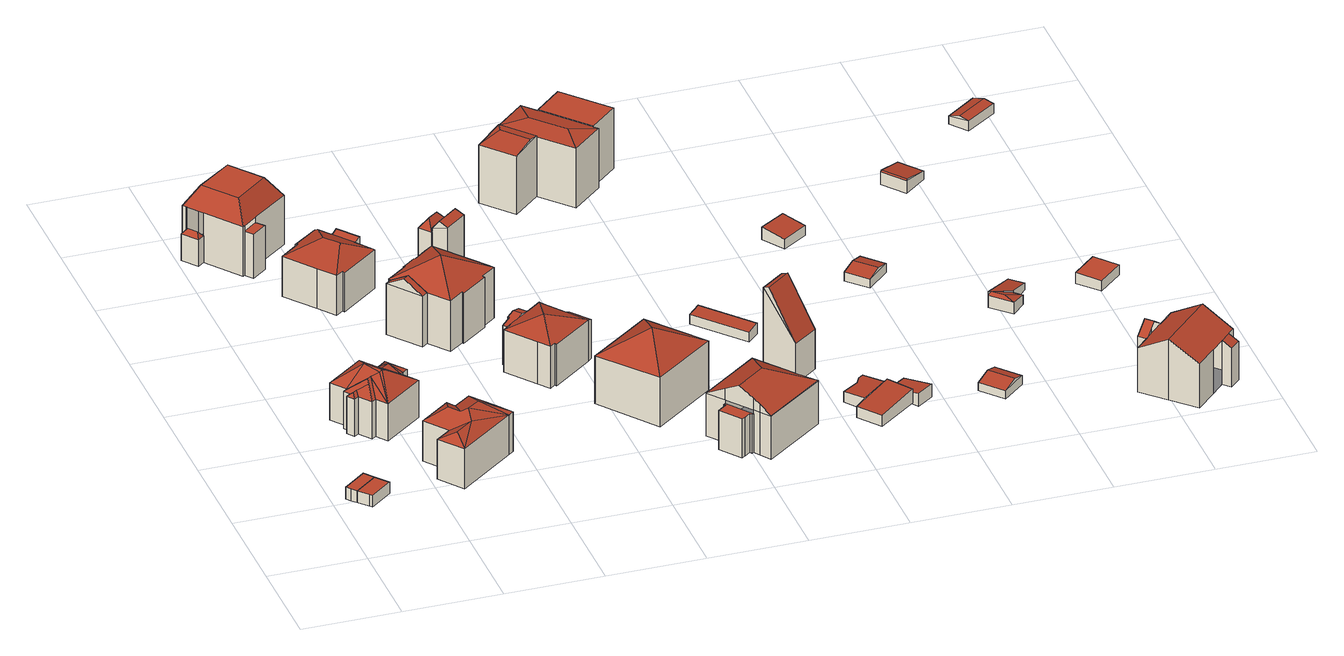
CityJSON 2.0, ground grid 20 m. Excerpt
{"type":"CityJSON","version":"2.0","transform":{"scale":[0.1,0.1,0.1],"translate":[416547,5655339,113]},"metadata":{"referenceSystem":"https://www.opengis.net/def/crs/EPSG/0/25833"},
"CityObjects":{
"building1":{"type":"Building","attributes":{"Dachtyp_tdc":"tdcPolyFlatRoof","Gemeindeschluessel":14612000,"Dachneigung":0,"QualitaetDacherkennung":66,"Geometrietyp2DReferenz":"3000","measuredHeight":2.59,"function":"31001_9998","roofType":"1000"},"geometry":[{"type":"Solid","lod":"2","boundaries":[[[[0,1,2,3]],[[1,4,5,2]],[[4,6,7,5]],[[6,8,9,7]],[[8,10,11,9]],[[10,0,3,11]],[[10,8,6,4,1,0]],[[3,2,5,7,9,11]]]],"semantics":{"surfaces":[{"type":"WallSurface"},{"type":"RoofSurface"},{"type":"GroundSurface"}],"values":[[0,0,0,0,0,0,1,2]]}}]},
"building2":{"type":"Building","attributes":{"Dachtyp_tdc":"tdcPolyFlatRoof","Gemeindeschluessel":14612000,"Dachneigung":0,"QualitaetDacherkennung":69,"Geometrietyp2DReferenz":"3000","measuredHeight":2.54,"function":"31001_9998","roofType":"1000"},"geometry":[{"type":"Solid","lod":"2","boundaries":[[[[12,0,13,14]],[[0,10,15,13]],[[10,16,17,15]],[[16,18,19,17]],[[18,12,14,19]],[[18,16,10,0,12]],[[14,13,15,17,19]]]],"semantics":{"surfaces":[{"type":"WallSurface"},{"type":"RoofSurface"},{"type":"GroundSurface"}],"values":[[0,0,0,0,0,1,2]]}}]},
"building3":{"type":"Building","attributes":{"Dachtyp_tdc":"tdcFreeFormRoof","Gemeindeschluessel":14612000,"Dachneigung":33.84,"QualitaetDacherkennung":32,"Geometrietyp2DReferenz":"3000","measuredHeight":11.48,"function":"31001_9998","roofType":"5000"},"geometry":[{"type":"Solid","lod":"2","boundaries":[[[[20,21,22,23]],[[21,24,25,22]],[[24,26,27,25]],[[26,28,29,27]],[[28,30,31,29]],[[30,32,33,31]],[[32,34,35,33]],[[34,36,37,35]],[[36,38,39,37]],[[38,40,41,39]],[[40,42,43,41]],[[42,44,45,43]],[[44,46,47,45]],[[46,48,49,47]],[[48,50,51,49]],[[50,52,53,51]],[[52,54,55,53]],[[54,20,23,55]],[[56,57,54,52]],[[58,50,48]],[[58,52,50]],[[52,58,56]],[[58,48,46]],[[44,58,46]],[[42,58,44]],[[42,56,58]],[[42,57,56]],[[57,42,59]],[[60,61,59,42,40]],[[60,40,38]],[[60,62,61]],[[60,36,62]],[[36,60,38]],[[62,20,61]],[[63,20,62]],[[20,63,21]],[[64,63,62,36,34]],[[65,64,34,32]],[[66,67,65,32,30]],[[66,30,28]],[[67,66,28,26]],[[65,67,26,24]],[[63,64,65,24,21]],[[57,59,61,20,54]],[[23,22,25,27,29,31,33,35,37,39,41,43,45,47,49,51,53,55]]]],"semantics":{"surfaces":[{"type":"WallSurface"},{"type":"RoofSurface"},{"type":"GroundSurface"}],"values":[[0,0,0,0,0,0,0,0,0,0,0,0,0,0,0,0,0,0,1,1,1,1,1,1,1,1,1,1,1,1,1,1,1,1,1,1,1,1,1,1,1,1,1,1,2]]}}]},
"building4":{"type":"Building","attributes":{"Dachtyp_tdc":"tdcFreeFormRoof","Gemeindeschluessel":14612000,"Dachneigung":27.97,"QualitaetDacherkennung":47,"Geometrietyp2DReferenz":"3000","measuredHeight":11.34,"function":"31001_9998","roofType":"5000"},"geometry":[{"type":"Solid","lod":"2","boundaries":[[[[68,69,70,71]],[[69,72,73,70]],[[72,74,75,73]],[[74,76,77,75]],[[76,78,79,77]],[[78,80,81,79]],[[80,82,83,81]],[[82,84,85,83]],[[84,86,87,85]],[[86,68,71,87]],[[88,86,84]],[[89,82,80]],[[90,82,89]],[[91,82,90]],[[91,84,82]],[[84,91,88]],[[76,80,78]],[[80,76,89]],[[92,90,89,76,74]],[[93,92,74,72]],[[93,72,69]],[[91,90,92,93,69,68]],[[88,91,68,86]],[[71,70,73,75,77,79,81,83,85,87]]]],"semantics":{"surfaces":[{"type":"WallSurface"},{"type":"RoofSurface"},{"type":"GroundSurface"}],"values":[[0,0,0,0,0,0,0,0,0,0,1,1,1,1,1,1,1,1,1,1,1,1,1,2]]}}]},
"building5":{"type":"Building","attributes":{"Gemeindeschluessel":14612000,"Geometrietyp2DReferenz":"3000","function":"31001_9998","roofType":"9999"},"children":["building5-1","building5-2","building5-3"]},
"building5-1":{"type":"BuildingPart","attributes":{"Dachtyp_tdc":"tdcPolyFlatRoof","Dachneigung":0,"QualitaetDacherkennung":37,"Geometrietyp2DReferenz":"3000","measuredHeight":9.55,"roofType":"1000"},"parents":["building5"],"geometry":[{"type":"MultiSurface","lod":"2","boundaries":[[[94,95,96,97]],[[95,98,99,96]],[[98,100,101,99]],[[100,98,95,94]],[[97,96,99,101]]],"semantics":{"surfaces":[{"type":"WallSurface"},{"type":"RoofSurface"},{"type":"GroundSurface"}],"values":[0,0,0,1,2]}}]},
"building5-2":{"type":"BuildingPart","attributes":{"Dachtyp_tdc":"tdcFreeFormRoof","Dachneigung":50.29,"QualitaetDacherkennung":15,"Geometrietyp2DReferenz":"3000","measuredHeight":6.87,"roofType":"5000"},"parents":["building5"],"geometry":[{"type":"MultiSurface","lod":"2","boundaries":[[[102,103,104,105]],[[103,106,107,104]],[[106,108,109,107]],[[110,108,106]],[[111,110,106,103]],[[111,103,102]],[[110,111,102,108]],[[105,104,107,109]]],"semantics":{"surfaces":[{"type":"WallSurface"},{"type":"RoofSurface"},{"type":"GroundSurface"}],"values":[0,0,0,1,1,1,1,2]}}]},
"building5-3":{"type":"BuildingPart","attributes":{"Dachtyp_tdc":"tdcCutTentRoof","Dachneigung":0.072,"QualitaetDacherkennung":66,"Geometrietyp2DReferenz":"3000","measuredHeight":14.93,"roofType":"9999"},"parents":["building5"],"geometry":[{"type":"MultiSurface","lod":"2","boundaries":[[[112,113,114,101]],[[113,115,102,105,114]],[[116,117,118,109,108]],[[117,119,120,118]],[[119,121,122,120]],[[121,123,124,122]],[[123,125,126,124]],[[125,127,128,126]],[[127,129,130,128]],[[129,131,132,130]],[[131,133,94,97,132]],[[112,101,100]],[[119,117,116,115,113,134,135]],[[129,127,125,123,121,119,135,136]],[[131,129,136,137]],[[113,112,133,131,137,134]],[[137,136,135,134]],[[114,105,109,118,120,122,124,126,128,130,132,97,101]]],"semantics":{"surfaces":[{"type":"WallSurface"},{"type":"RoofSurface"},{"type":"GroundSurface"}],"values":[0,0,0,0,0,0,0,0,0,0,0,0,1,1,1,1,1,2]}}]},
"building6":{"type":"Building","attributes":{"Gemeindeschluessel":14612000,"Geometrietyp2DReferenz":"3000","function":"31001_9998","roofType":"9999"},"children":["building6-1","building6-2"]},
"building6-1":{"type":"BuildingPart","attributes":{"Dachtyp_tdc":"tdcPolyFlatRoof","Dachneigung":24.11,"QualitaetDacherkennung":32,"Geometrietyp2DReferenz":"3000","measuredHeight":8.87,"roofType":"2100"},"parents":["building6"],"geometry":[{"type":"MultiSurface","lod":"2","boundaries":[[[138,139,140,141]],[[142,143,144,145]],[[143,138,141,144]],[[143,142,139,138]],[[141,140,145,144]]],"semantics":{"surfaces":[{"type":"WallSurface"},{"type":"RoofSurface"},{"type":"GroundSurface"}],"values":[0,0,0,1,2]}}]},
"building6-2":{"type":"BuildingPart","attributes":{"Dachtyp_tdc":"tdcHipRoof","Dachneigung":14.96,"QualitaetDacherkennung":46,"Geometrietyp2DReferenz":"3000","measuredHeight":10.69,"roofType":"3200"},"parents":["building6"],"geometry":[{"type":"MultiSurface","lod":"2","boundaries":[[[146,147,148,149]],[[147,150,151,148]],[[150,152,153,151]],[[152,154,145,153]],[[154,142,145]],[[155,140,139]],[[155,156,157,140]],[[156,158,159,157]],[[158,160,161,159]],[[160,162,163,161]],[[162,164,165,163]],[[164,166,167,165]],[[166,168,169,167]],[[168,146,149,169]],[[164,162,160,158,156,170]],[[152,150,147,146,168,171]],[[156,155,154,152,171,170]],[[168,166,164,170,171]],[[149,148,151,153,145,140,157,159,161,163,165,167,169]]],"semantics":{"surfaces":[{"type":"WallSurface"},{"type":"RoofSurface"},{"type":"GroundSurface"}],"values":[0,0,0,0,0,0,0,0,0,0,0,0,0,0,1,1,1,1,2]}}]},
"building7":{"type":"Building","attributes":{"Gemeindeschluessel":14612000,"Geometrietyp2DReferenz":"3000","function":"31001_9998","roofType":"9999"},"children":["building7-1","building7-2"]},
"building7-1":{"type":"BuildingPart","attributes":{"Dachtyp_tdc":"tdcGableRoof","Dachneigung":30.12,"QualitaetDacherkennung":48,"Geometrietyp2DReferenz":"3000","measuredHeight":13.49,"roofType":"3100"},"parents":["building7"],"geometry":[{"type":"MultiSurface","lod":"2","boundaries":[[[172,173,174,175]],[[173,176,177,174]],[[176,178,179,177]],[[176,173,180]],[[172,181,178,182]],[[173,172,182,180]],[[178,176,180,182]],[[175,174,177,179]]],"semantics":{"surfaces":[{"type":"WallSurface"},{"type":"RoofSurface"},{"type":"GroundSurface"}],"values":[0,0,0,0,0,1,1,2]}}]},
"building7-2":{"type":"BuildingPart","attributes":{"Dachtyp_tdc":"tdcTentRoof","Dachneigung":29.42,"QualitaetDacherkennung":65,"Geometrietyp2DReferenz":"3000","measuredHeight":15.06,"roofType":"3500"},"parents":["building7"],"geometry":[{"type":"MultiSurface","lod":"2","boundaries":[[[183,184,185,186]],[[184,187,188,185]],[[187,189,190,188]],[[189,191,192,190]],[[191,193,194,192]],[[193,195,196,194]],[[195,197,198,196]],[[197,199,200,198]],[[199,201,202,200]],[[201,203,204,202]],[[203,205,206,204]],[[205,207,208,206]],[[207,209,210,208]],[[209,211,212,210]],[[211,172,175,212]],[[178,183,186,179]],[[195,193,191,189,187,184,183,213]],[[201,199,197,195,213]],[[211,209,207,205,203,201,213]],[[183,178,181,172,211,213]],[[186,185,188,190,192,194,196,198,200,202,204,206,208,210,212,175,179]]],"semantics":{"surfaces":[{"type":"WallSurface"},{"type":"RoofSurface"},{"type":"GroundSurface"}],"values":[0,0,0,0,0,0,0,0,0,0,0,0,0,0,0,0,1,1,1,1,2]}}]},
"building8":{"type":"Building","attributes":{"Gemeindeschluessel":14612000,"Geometrietyp2DReferenz":"3000","function":"31001_9998","roofType":"9999"},"children":["building8-1","building8-2","building8-3"]},
"building8-1":{"type":"BuildingPart","attributes":{"Dachtyp_tdc":"tdcTentRoof","Dachneigung":21.99,"QualitaetDacherkennung":60,"Geometrietyp2DReferenz":"3000","measuredHeight":11.35,"roofType":"3500"},"parents":["building8"],"geometry":[{"type":"MultiSurface","lod":"2","boundaries":[[[214,215,216,217]],[[215,218,219,216]],[[218,220,221,219]],[[220,222,223,221]],[[222,224,225,223]],[[224,226,227,225]],[[226,228,227]],[[229,230,231,232,233]],[[230,234,235,231]],[[234,236,237,235]],[[236,238,239,237]],[[220,218,215,214,240,241]],[[224,222,220,241]],[[230,229,242,243,244,226,224,241]],[[240,238,236,234,230,241]],[[239,245,217,216,219,221,223,225,227,246,232,231,235,237]]],"semantics":{"surfaces":[{"type":"WallSurface"},{"type":"RoofSurface"},{"type":"GroundSurface"}],"values":[0,0,0,0,0,0,0,0,0,0,0,1,1,1,1,2]}}]},
"building8-2":{"type":"BuildingPart","attributes":{"Dachtyp_tdc":"tdcGableRoof","Dachneigung":16.42,"QualitaetDacherkennung":45,"Geometrietyp2DReferenz":"3000","measuredHeight":9.63,"roofType":"3100"},"parents":["building8"],"geometry":[{"type":"MultiSurface","lod":"2","boundaries":[[[247,248,249,250]],[[248,251,252,249]],[[251,253,254,252]],[[253,255,256,254]],[[255,233,232,256]],[[228,247,250,227]],[[257,242,233,255,253]],[[253,251,248,247,228,244,257]],[[250,249,252,254,256,232,246,227]]],"semantics":{"surfaces":[{"type":"WallSurface"},{"type":"RoofSurface"},{"type":"GroundSurface"}],"values":[0,0,0,0,0,0,1,1,2]}}]},
"building8-3":{"type":"BuildingPart","attributes":{"Dachtyp_tdc":"tdcPolyFlatRoof","Dachneigung":27.28,"QualitaetDacherkennung":26,"Geometrietyp2DReferenz":"3000","measuredHeight":9.12,"roofType":"2100"},"parents":["building8"],"geometry":[{"type":"MultiSurface","lod":"2","boundaries":[[[258,259,214,217,260]],[[238,261,262,239]],[[261,258,260,262]],[[261,238,240,259,258]],[[260,217,245,239,262]]],"semantics":{"surfaces":[{"type":"WallSurface"},{"type":"RoofSurface"},{"type":"GroundSurface"}],"values":[0,0,0,1,2]}}]},
"building9":{"type":"Building","attributes":{"Dachtyp_tdc":"tdcFreeFormRoof","Gemeindeschluessel":14612000,"Dachneigung":53.11,"QualitaetDacherkennung":6,"Geometrietyp2DReferenz":"3000","measuredHeight":10.59,"function":"31001_9998","roofType":"5000"},"geometry":[{"type":"Solid","lod":"2","boundaries":[[[[263,264,265,266]],[[264,267,268,265]],[[267,269,270,268]],[[269,263,266,270]],[[271,272,269,267]],[[271,267,264]],[[272,271,264,263]],[[272,263,269]],[[266,265,268,270]]]],"semantics":{"surfaces":[{"type":"WallSurface"},{"type":"RoofSurface"},{"type":"GroundSurface"}],"values":[[0,0,0,0,1,1,1,1,2]]}}]},
"building10":{"type":"Building","attributes":{"Dachtyp_tdc":"tdcGableRoof","Gemeindeschluessel":14612000,"Dachneigung":52.03,"QualitaetDacherkennung":12,"Geometrietyp2DReferenz":"3000","measuredHeight":11.38,"function":"31001_9998","roofType":"3100"},"geometry":[{"type":"Solid","lod":"2","boundaries":[[[[273,274,275,276]],[[274,277,278,275]],[[277,279,280,278]],[[279,273,276,280]],[[277,274,281]],[[273,279,282]],[[274,273,282,281]],[[279,277,281,282]],[[276,275,278,280]]]],"semantics":{"surfaces":[{"type":"WallSurface"},{"type":"RoofSurface"},{"type":"GroundSurface"}],"values":[[0,0,0,0,0,0,1,1,2]]}}]},
"building11":{"type":"Building","attributes":{"Dachtyp_tdc":"tdcTentRoof","Gemeindeschluessel":14612000,"Dachneigung":32.69,"QualitaetDacherkennung":68,"Geometrietyp2DReferenz":"3000","measuredHeight":15.25,"function":"31001_9998","roofType":"3500"},"geometry":[{"type":"Solid","lod":"2","boundaries":[[[[283,284,285,286]],[[284,287,288,285]],[[287,289,290,288]],[[289,283,286,290]],[[284,283,291]],[[287,284,291]],[[289,287,291]],[[283,289,291]],[[286,285,288,290]]]],"semantics":{"surfaces":[{"type":"WallSurface"},{"type":"RoofSurface"},{"type":"GroundSurface"}],"values":[[0,0,0,0,1,1,1,1,2]]}}]},
"building12":{"type":"Building","attributes":{"Gemeindeschluessel":14612000,"Geometrietyp2DReferenz":"3000","function":"31001_9998","roofType":"9999"},"children":["building12-1","building12-2","building12-3"]},
"building12-1":{"type":"BuildingPart","attributes":{"Dachtyp_tdc":"tdcPolyFlatRoof","Dachneigung":0,"QualitaetDacherkennung":36,"Geometrietyp2DReferenz":"3000","measuredHeight":8.56,"roofType":"1000"},"parents":["building12"],"geometry":[{"type":"MultiSurface","lod":"2","boundaries":[[[292,293,294,295]],[[293,296,297,294]],[[296,298,299,297]],[[300,301,302,303]],[[301,304,305,302]],[[304,306,307,305]],[[306,308,309,307]],[[308,292,295,309]],[[308,306,304,301,300,298,296,293,292]],[[295,294,297,299,303,302,305,307,309]]],"semantics":{"surfaces":[{"type":"WallSurface"},{"type":"RoofSurface"},{"type":"GroundSurface"}],"values":[0,0,0,0,0,0,0,0,1,2]}}]},
"building12-2":{"type":"BuildingPart","attributes":{"Dachtyp_tdc":"tdcPolyFlatRoof","Dachneigung":0,"QualitaetDacherkennung":40,"Geometrietyp2DReferenz":"3000","measuredHeight":3.29,"roofType":"1000"},"parents":["building12"],"geometry":[{"type":"MultiSurface","lod":"2","boundaries":[[[310,311,312,313]],[[311,314,315,312]],[[314,316,317,315]],[[316,314,311,310]],[[313,312,315,317]]],"semantics":{"surfaces":[{"type":"WallSurface"},{"type":"RoofSurface"},{"type":"GroundSurface"}],"values":[0,0,0,1,2]}}]},
"building12-3":{"type":"BuildingPart","attributes":{"Dachtyp_tdc":"tdcHipAndGableRoof","Dachneigung":29.57,"QualitaetDacherkennung":56,"Geometrietyp2DReferenz":"3000","measuredHeight":13.64,"roofType":"5000"},"parents":["building12"],"geometry":[{"type":"MultiSurface","lod":"2","boundaries":[[[318,319,313,320]],[[319,310,313]],[[321,322,323,317,316]],[[322,324,325,323]],[[324,326,327,325]],[[326,328,329,327]],[[328,330,331,329]],[[330,332,303,331]],[[332,300,303]],[[333,299,298]],[[333,334,335,299]],[[334,318,320,335]],[[336,318,337,338,339,340,341]],[[342,343,344,337,318]],[[338,337,344,345,346,347]],[[326,338,347,328]],[[328,347,346,330]],[[330,346,345,332]],[[332,345,344,343,333]],[[333,343,342,334]],[[334,342,318]],[[321,341,340,322]],[[319,336,341,321]],[[322,340,339,324]],[[324,339,338,326]],[[318,336,319]],[[320,313,317,323,325,327,329,331,303,299,335]]],"semantics":{"surfaces":[{"type":"WallSurface"},{"type":"RoofSurface"},{"type":"GroundSurface"}],"values":[0,0,0,0,0,0,0,0,0,0,0,0,1,1,1,0,0,0,0,0,0,0,0,0,0,0,2]}}]},
"building13":{"type":"Building","attributes":{"Dachtyp_tdc":"tdcPolyFlatRoof","Gemeindeschluessel":14612000,"Dachneigung":0,"QualitaetDacherkennung":2,"Geometrietyp2DReferenz":"3000","measuredHeight":3.81,"function":"31001_9998","roofType":"1000"},"geometry":[{"type":"Solid","lod":"2","boundaries":[[[[348,349,350,351]],[[349,352,353,350]],[[352,354,355,353]],[[354,348,351,355]],[[354,352,349,348]],[[351,350,353,355]]]],"semantics":{"surfaces":[{"type":"WallSurface"},{"type":"RoofSurface"},{"type":"GroundSurface"}],"values":[[0,0,0,0,1,2]]}}]},
"building14":{"type":"Building","attributes":{"Dachtyp_tdc":"tdcPolyFlatRoof","Gemeindeschluessel":14612000,"Dachneigung":7.1,"QualitaetDacherkennung":53,"Geometrietyp2DReferenz":"3000","measuredHeight":2.47,"function":"31001_9998","roofType":"2100"},"geometry":[{"type":"Solid","lod":"2","boundaries":[[[[356,357,358,359]],[[357,360,361,358]],[[360,362,363,361]],[[362,356,359,363]],[[362,360,357,356]],[[359,358,361,363]]]],"semantics":{"surfaces":[{"type":"WallSurface"},{"type":"RoofSurface"},{"type":"GroundSurface"}],"values":[[0,0,0,0,1,2]]}}]},
"building15":{"type":"Building","attributes":{"Dachtyp_tdc":"tdcGableRoof","Gemeindeschluessel":14612000,"Dachneigung":59.13,"QualitaetDacherkennung":5,"Geometrietyp2DReferenz":"3000","measuredHeight":18.97,"function":"31001_9998","roofType":"3100"},"geometry":[{"type":"Solid","lod":"2","boundaries":[[[[364,365,366,367]],[[365,368,369,366]],[[368,370,371,369]],[[370,364,367,371]],[[368,365,372]],[[364,370,373]],[[365,364,373,372]],[[370,368,372,373]],[[367,366,369,371]]]],"semantics":{"surfaces":[{"type":"WallSurface"},{"type":"RoofSurface"},{"type":"GroundSurface"}],"values":[[0,0,0,0,0,0,1,1,2]]}}]},
"building16":{"type":"Building","attributes":{"Gemeindeschluessel":14612000,"Geometrietyp2DReferenz":"3000","function":"31001_9998","roofType":"9999"},"children":["building16-1","building16-2","building16-3"]},
"building16-1":{"type":"BuildingPart","attributes":{"Dachtyp_tdc":"tdcHipAndGableRoof","Dachneigung":10.18,"QualitaetDacherkennung":48,"Geometrietyp2DReferenz":"3000","measuredHeight":13.59,"roofType":"5000"},"parents":["building16"],"geometry":[{"type":"MultiSurface","lod":"2","boundaries":[[[374,375,376,377]],[[375,378,379,380,376]],[[381,374,377,382,383]],[[378,375,384]],[[374,381,385]],[[375,374,385,384]],[[381,378,384,385]],[[377,376,380,382]]],"semantics":{"surfaces":[{"type":"WallSurface"},{"type":"RoofSurface"},{"type":"GroundSurface"}],"values":[0,0,0,1,0,1,1,2]}}]},
"building16-2":{"type":"BuildingPart","attributes":{"Dachtyp_tdc":"tdcPolyFlatRoof","Dachneigung":0,"QualitaetDacherkennung":49,"Geometrietyp2DReferenz":"3000","measuredHeight":13.19,"roofType":"1000"},"parents":["building16"],"geometry":[{"type":"MultiSurface","lod":"2","boundaries":[[[386,387,388,389,390]],[[387,391,392,388]],[[391,393,394,395,392]],[[393,391,387,386]],[[389,388,392,395]]],"semantics":{"surfaces":[{"type":"WallSurface"},{"type":"RoofSurface"},{"type":"GroundSurface"}],"values":[0,0,0,1,2]}}]},
"building16-3":{"type":"BuildingPart","attributes":{"Dachtyp_tdc":"tdcFreeFormRoof","Dachneigung":10.69,"QualitaetDacherkennung":70,"Geometrietyp2DReferenz":"3000","measuredHeight":13.78,"roofType":"5000"},"parents":["building16"],"geometry":[{"type":"MultiSurface","lod":"2","boundaries":[[[396,390,389,397]],[[394,398,399,395]],[[398,400,401,399]],[[400,383,382,401]],[[379,396,397,380]],[[402,400,398]],[[398,394,390,396,403,402]],[[403,396,379]],[[402,403,379,383,400]],[[397,389,395,399,401,382,380]]],"semantics":{"surfaces":[{"type":"WallSurface"},{"type":"RoofSurface"},{"type":"GroundSurface"}],"values":[0,0,0,0,0,1,1,1,1,2]}}]},
"building17":{"type":"Building","attributes":{"Dachtyp_tdc":"tdcPolyFlatRoof","Gemeindeschluessel":14612000,"Dachneigung":3.64,"QualitaetDacherkennung":73,"Geometrietyp2DReferenz":"3000","measuredHeight":2.6,"function":"31001_9998","roofType":"2100"},"geometry":[{"type":"Solid","lod":"2","boundaries":[[[[404,405,406,407]],[[405,408,409,406]],[[408,410,411,409]],[[410,412,413,411]],[[412,414,415,413]],[[414,404,407,415]],[[414,412,410,408,405,404]],[[407,406,409,411,413,415]]]],"semantics":{"surfaces":[{"type":"WallSurface"},{"type":"RoofSurface"},{"type":"GroundSurface"}],"values":[[0,0,0,0,0,0,1,2]]}}]},
"building18":{"type":"Building","attributes":{"Dachtyp_tdc":"tdcPolyFlatRoof","Gemeindeschluessel":14612000,"Dachneigung":3.97,"QualitaetDacherkennung":70,"Geometrietyp2DReferenz":"3000","measuredHeight":3.17,"function":"31001_9998","roofType":"2100"},"geometry":[{"type":"Solid","lod":"2","boundaries":[[[[416,417,418,419]],[[417,420,421,418]],[[420,422,423,421]],[[422,424,425,423]],[[424,426,427,425]],[[426,416,419,427]],[[426,424,422,420,417,416]],[[419,418,421,423,425,427]]]],"semantics":{"surfaces":[{"type":"WallSurface"},{"type":"RoofSurface"},{"type":"GroundSurface"}],"values":[[0,0,0,0,0,0,1,2]]}}]},
"building19":{"type":"Building","attributes":{"Dachtyp_tdc":"tdcPolyFlatRoof","Gemeindeschluessel":14612000,"Dachneigung":9.11,"QualitaetDacherkennung":59,"Geometrietyp2DReferenz":"3000","measuredHeight":2.76,"function":"31001_9998","roofType":"2100"},"geometry":[{"type":"Solid","lod":"2","boundaries":[[[[428,429,430,431]],[[429,432,433,430]],[[432,434,435,433]],[[434,436,437,435]],[[436,428,431,437]],[[436,434,432,429,428]],[[431,430,433,435,437]]]],"semantics":{"surfaces":[{"type":"WallSurface"},{"type":"RoofSurface"},{"type":"GroundSurface"}],"values":[[0,0,0,0,0,1,2]]}}]},
"building20":{"type":"Building","attributes":{"Dachtyp_tdc":"tdcPolyFlatRoof","Gemeindeschluessel":14612000,"Dachneigung":6.26,"QualitaetDacherkennung":66,"Geometrietyp2DReferenz":"3000","measuredHeight":2.7,"function":"31001_9998","roofType":"2100"},"geometry":[{"type":"Solid","lod":"2","boundaries":[[[[438,439,440,441]],[[439,442,443,440]],[[442,444,445,443]],[[444,438,441,445]],[[444,442,439,438]],[[441,440,443,445]]]],"semantics":{"surfaces":[{"type":"WallSurface"},{"type":"RoofSurface"},{"type":"GroundSurface"}],"values":[[0,0,0,0,1,2]]}}]},
"building21":{"type":"Building","attributes":{"Dachtyp_tdc":"tdcGableRoof","Gemeindeschluessel":14612000,"Dachneigung":13.68,"QualitaetDacherkennung":85,"Geometrietyp2DReferenz":"3000","measuredHeight":2.71,"function":"31001_9998","roofType":"3100"},"geometry":[{"type":"Solid","lod":"2","boundaries":[[[[446,447,448,449]],[[447,450,451,448]],[[450,452,453,451]],[[452,446,449,453]],[[450,447,454]],[[446,452,455]],[[447,446,455,454]],[[452,450,454,455]],[[449,448,451,453]]]],"semantics":{"surfaces":[{"type":"WallSurface"},{"type":"RoofSurface"},{"type":"GroundSurface"}],"values":[[0,0,0,0,0,0,1,1,2]]}}]},
"building22":{"type":"Building","attributes":{"Dachtyp_tdc":"tdcGableRoof","Gemeindeschluessel":14612000,"Dachneigung":12.39,"QualitaetDacherkennung":95,"Geometrietyp2DReferenz":"3000","measuredHeight":2.65,"function":"31001_9998","roofType":"3100"},"geometry":[{"type":"Solid","lod":"2","boundaries":[[[[456,457,458,459]],[[457,460,461,458]],[[460,462,463,461]],[[462,456,459,463]],[[460,457,464]],[[456,462,465]],[[457,456,465,464]],[[462,460,464,465]],[[459,458,461,463]]]],"semantics":{"surfaces":[{"type":"WallSurface"},{"type":"RoofSurface"},{"type":"GroundSurface"}],"values":[[0,0,0,0,0,0,1,1,2]]}}]},
"building23":{"type":"Building","attributes":{"Gemeindeschluessel":14612000,"Geometrietyp2DReferenz":"3000","function":"31001_9998","roofType":"9999"},"children":["building23-1","building23-2"]},
"building23-1":{"type":"BuildingPart","attributes":{"Dachtyp_tdc":"tdcHipAndGableRoof","Dachneigung":21.51,"QualitaetDacherkennung":25,"Geometrietyp2DReferenz":"3000","measuredHeight":3.41,"roofType":"5000"},"parents":["building23"],"geometry":[{"type":"MultiSurface","lod":"2","boundaries":[[[466,467,468,469]],[[467,470,471,468]],[[470,472,473,471]],[[470,467,474]],[[467,466,475,476,474]],[[472,470,474,476]],[[469,468,471,473]]],"semantics":{"surfaces":[{"type":"WallSurface"},{"type":"RoofSurface"},{"type":"GroundSurface"}],"values":[0,0,0,1,1,1,2]}}]},
"building23-2":{"type":"BuildingPart","attributes":{"Dachtyp_tdc":"tdcPolyFlatRoof","Dachneigung":12.87,"QualitaetDacherkennung":54,"Geometrietyp2DReferenz":"3000","measuredHeight":3.48,"roofType":"2100"},"parents":["building23"],"geometry":[{"type":"MultiSurface","lod":"2","boundaries":[[[477,478,466,469,479]],[[480,481,482,473,472]],[[481,477,479,482]],[[481,480,476,475,478,477]],[[479,469,473,482]]],"semantics":{"surfaces":[{"type":"WallSurface"},{"type":"RoofSurface"},{"type":"GroundSurface"}],"values":[0,0,0,1,2]}}]},
"building24":{"type":"Building","attributes":{"Dachtyp_tdc":"tdcGableRoof","Gemeindeschluessel":14612000,"Dachneigung":10.95,"QualitaetDacherkennung":42,"Geometrietyp2DReferenz":"3000","measuredHeight":3,"function":"31001_9998","roofType":"3100"},"geometry":[{"type":"Solid","lod":"2","boundaries":[[[[483,484,485,486]],[[484,487,488,485]],[[487,489,490,488]],[[489,483,486,490]],[[487,484,491]],[[483,489,492]],[[484,483,492,491]],[[489,487,491,492]],[[486,485,488,490]]]],"semantics":{"surfaces":[{"type":"WallSurface"},{"type":"RoofSurface"},{"type":"GroundSurface"}],"values":[[0,0,0,0,0,0,1,1,2]]}}]},
"building25":{"type":"Building","attributes":{"Gemeindeschluessel":14612000,"Geometrietyp2DReferenz":"3000","function":"31001_9998","roofType":"9999"},"children":["building25-1","building25-2","building25-3"]},
"building25-1":{"type":"BuildingPart","attributes":{"Dachtyp_tdc":"tdcGableRoof","Dachneigung":29.71,"QualitaetDacherkennung":67,"Geometrietyp2DReferenz":"3000","measuredHeight":13.33,"roofType":"3100"},"parents":["building25"],"geometry":[{"type":"MultiSurface","lod":"2","boundaries":[[[493,494,495,496]],[[494,497,498,495]],[[497,499,500,498]],[[499,501,502,500]],[[503,504,505,506]],[[504,507,508,505]],[[507,509,510,508]],[[509,511,512,510]],[[511,513,512]],[[507,504,503,501,499,497]],[[497,494,493,514,511,509,507]],[[496,495,498,500,502,506,505,508,510,512]]],"semantics":{"surfaces":[{"type":"WallSurface"},{"type":"RoofSurface"},{"type":"GroundSurface"}],"values":[0,0,0,0,0,0,0,0,0,1,1,2]}}]},
"building25-2":{"type":"BuildingPart","attributes":{"Dachtyp_tdc":"tdcPolyFlatRoof","Dachneigung":30.76,"QualitaetDacherkennung":33,"Geometrietyp2DReferenz":"3000","measuredHeight":9.6,"roofType":"2100"},"parents":["building25"],"geometry":[{"type":"MultiSurface","lod":"2","boundaries":[[[515,516,517,518]],[[516,519,520,517]],[[501,515,518,502]],[[501,503,521,519,516,515]],[[518,517,520,522,506,522,520,502]]],"semantics":{"surfaces":[{"type":"WallSurface"},{"type":"RoofSurface"},{"type":"GroundSurface"}],"values":[0,0,0,1,2]}}]},
"building25-3":{"type":"BuildingPart","attributes":{"Dachtyp_tdc":"tdcGableRoof","Dachneigung":37.49,"QualitaetDacherkennung":39,"Geometrietyp2DReferenz":"3000","measuredHeight":11.72,"roofType":"3100"},"parents":["building25"],"geometry":[{"type":"MultiSurface","lod":"2","boundaries":[[[523,493,496,524]],[[513,525,526,512]],[[525,523,524,526]],[[523,525,527]],[[493,523,527,528]],[[525,513,514,528,527]],[[524,496,512,526]]],"semantics":{"surfaces":[{"type":"WallSurface"},{"type":"RoofSurface"},{"type":"GroundSurface"}],"values":[0,0,0,0,1,1,2]}}]},
"building26":{"type":"Building","attributes":{"Dachtyp_tdc":"tdcPolyFlatRoof","Gemeindeschluessel":14612000,"Dachneigung":2.62,"QualitaetDacherkennung":83,"Geometrietyp2DReferenz":"3000","measuredHeight":2.42,"function":"31001_9998","roofType":"2100"},"geometry":[{"type":"Solid","lod":"2","boundaries":[[[[529,530,531,532]],[[530,533,534,531]],[[533,535,536,534]],[[535,529,532,536]],[[535,533,530,529]],[[532,531,534,536]]]],"semantics":{"surfaces":[{"type":"WallSurface"},{"type":"RoofSurface"},{"type":"GroundSurface"}],"values":[[0,0,0,0,1,2]]}}]},
"building27":{"type":"Building","attributes":{"Dachtyp_tdc":"tdcGableRoof","Gemeindeschluessel":14612000,"Dachneigung":17.15,"QualitaetDacherkennung":69,"Geometrietyp2DReferenz":"3000","measuredHeight":2.62,"function":"31001_9998","roofType":"3100"},"geometry":[{"type":"Solid","lod":"2","boundaries":[[[[537,538,539,540]],[[538,541,542,539]],[[541,543,544,542]],[[543,537,540,544]],[[541,538,545]],[[537,543,546]],[[538,537,546,545]],[[543,541,545,546]],[[540,539,542,544]]]],"semantics":{"surfaces":[{"type":"WallSurface"},{"type":"RoofSurface"},{"type":"GroundSurface"}],"values":[[0,0,0,0,0,0,1,1,2]]}}]}
},
"vertices":[
[40,180,46],[32,190,46],[32,190,20],[40,180,20],[24,199,46],[24,199,20],[41,213,46],[41,213,20],[71,236,46],[71,236,20],[86,216,46],[86,216,20],
[57,161,46],[40,180,21],[57,161,21],[86,216,21],[107,190,46],[107,190,21],[62,155,46],[62,155,21],
[166,374,99],[149,397,99],[149,397,18],[166,374,18],[140,390,99],[140,390,18],[121,416,99],[121,416,18],[112,409,99],[112,409,18],[101,424,99],[101,424,18],[110,431,99],[110,431,18],[101,442,99],[101,442,18],[110,449,99],[110,449,18],[87,480,99],[87,480,18],[164,539,99],[164,539,18],[190,506,99],[190,506,18],[198,511,99],[198,511,18],[208,519,99],[208,519,18],[239,480,99],[239,480,18],[228,471,99],[228,471,18],[223,468,99],[223,468,18],[247,435,99],[247,435,18],[188,473,116],[184,444,129],[204,484,116],[183,443,129],[152,474,132],[176,443,132],[172,441,129],[155,443,121],[147,436,121],[145,426,116],[113,422,105],[122,429,105],
[241,240,104],[205,288,104],[205,288,17],[241,240,17],[268,336,104],[268,336,17],[280,320,104],[280,320,17],[315,346,104],[315,346,17],[350,299,104],[350,299,17],[375,265,104],[375,265,17],[365,257,104],[365,257,17],[247,168,104],[247,168,17],[210,217,104],[210,217,17],[245,205,120],[313,281,131],[287,262,131],[283,234,120],[272,265,125],[255,287,125],
[133,1050,110],[146,1034,110],[146,1034,14],[133,1050,14],[116,1011,110],[116,1011,14],[103,1027,110],[103,1027,14],
[45,1094,72],[32,1083,72],[32,1083,14],[45,1094,14],[8,1115,72],[8,1115,14],[21,1125,72],[21,1125,14],[20,1113,83],[34,1095,83],
[103,1027,122],[99,1024,122],[99,1024,14],[45,1094,122],[21,1125,122],[22,1125,122],[22,1125,14],[16,1132,122],[16,1132,14],[58,1164,121],[58,1164,14],[51,1172,103],[51,1172,14],[84,1198,103],[84,1198,14],[91,1190,121],[91,1190,14],[125,1216,121],[125,1216,14],[208,1108,121],[208,1108,14],[133,1050,122],[103,1061,163],[51,1128,163],[121,1180,163],[171,1115,163],
[304,953,102],[290,942,94],[290,942,13],[304,953,13],[258,983,94],[272,994,102],[272,994,13],[258,983,13],
[188,968,100],[184,972,97],[184,972,13],[188,968,13],[236,1012,96],[236,1012,13],[240,1007,99],[240,1007,13],[258,983,99],[290,942,99],[315,909,99],[315,909,13],[318,906,97],[318,906,13],[239,845,98],[239,845,13],[236,849,100],[236,849,13],[221,838,100],[221,838,13],[194,872,100],[194,872,13],[146,935,100],[146,935,13],[253,915,120],[230,944,120],
[349,690,123],[337,681,123],[337,681,12],[349,690,12],[287,746,123],[287,746,12],[299,755,123],[299,755,12],[312,714,147],[343,698,123],[323,723,147],
[296,759,123],[340,793,123],[340,793,12],[296,759,12],[338,797,120],[338,797,12],[365,818,120],[365,818,12],[368,814,123],[368,814,12],[392,833,123],[392,833,12],[410,847,123],[410,847,12],[465,776,123],[465,776,12],[487,748,123],[487,748,12],[496,737,123],[496,737,12],[466,714,123],[466,714,12],[469,711,121],[469,711,12],[414,669,121],[414,669,12],[412,672,123],[412,672,12],[381,649,123],[381,649,12],[395,748,163],
[612,531,104],[529,467,104],[529,467,14],[612,531,14],[526,471,105],[526,471,14],[515,462,105],[515,462,14],[497,485,106],[497,485,14],[451,545,106],[451,545,14],[468,559,106],[468,559,14],[468,559,99],[515,595,106],[545,618,106],[545,618,14],[515,595,14],[515,595,105],[551,609,106],[551,609,14],[581,570,106],[581,570,14],[581,571,105],[581,571,14],[609,534,105],[528,542,128],[514,594,106],[500,583,106],[487,574,106],[609,534,14],[500,583,14],
[458,572,99],[475,585,105],[475,585,14],[458,572,14],[473,588,105],[473,588,14],[487,599,110],[487,599,14],[502,611,105],[502,611,14],[500,583,110],
[621,539,99],[612,531,105],[621,539,14],[591,578,99],[591,578,14],
[421,957,96],[463,990,96],[463,990,10],[421,957,10],[483,967,96],[483,967,10],[440,934,96],[440,934,10],[461,969,116],[442,955,116],
[440,934,105],[483,967,105],[483,967,11],[440,934,11],[506,942,117],[506,942,11],[462,907,117],[462,907,11],[493,956,125],[450,922,125],
[575,381,120],[703,477,120],[703,477,16],[575,381,16],[791,359,124],[791,359,16],[664,263,124],[664,263,16],[684,369,168],
[740,148,104],[759,162,104],[759,162,19],[740,148,19],[756,165,104],[756,165,19],[759,167,104],[759,167,19],[798,116,104],[795,114,104],[795,114,19],[798,116,19],[791,118,104],[791,118,19],[779,109,104],[779,109,19],[772,104,104],[772,104,19],
[886,251,52],[905,266,52],[905,266,19],[886,251,19],[929,233,52],[929,233,19],[911,219,52],[911,219,19],
[855,293,112],[886,251,112],[855,293,19],[911,219,112],[910,219,112],[910,219,19],[927,197,112],[927,197,19],[945,174,112],[945,174,19],[822,83,112],[822,83,19],[807,104,112],[807,104,19],[798,116,112],[759,167,112],[733,201,112],[733,201,19],[886,251,113],[839,187,155],[945,174,114],[927,197,113],[910,219,113],[911,219,113],[733,201,113],[759,167,137],[778,142,155],[798,116,137],[807,104,129],[822,83,114],
[910,219,58],[929,233,58],[929,233,20],[910,219,20],[946,211,58],[946,211,20],[927,197,58],[927,197,20],
[834,598,35],[858,619,38],[858,619,14],[834,598,14],[942,523,38],[942,523,14],[919,501,35],[919,501,14],
[908,387,201],[957,424,201],[957,424,18],[908,387,18],[1002,364,105],[1002,364,18],[951,325,105],[951,325,18],[965,413,207],[916,375,207],
[650,1063,146],[596,1124,146],[596,1124,20],[650,1063,20],[652,1173,152],[652,1173,150],[652,1173,20],[706,1112,152],[706,1112,20],[706,1112,150],[646,1147,156],[689,1098,156],
[738,1200,152],[794,1250,152],[794,1250,20],[738,1200,20],[738,1200,150],[874,1161,152],[874,1161,20],[818,1111,152],[818,1111,150],[818,1111,20],
[713,1228,150],[713,1228,20],[825,1104,150],[825,1104,20],[762,1049,150],[762,1049,20],[766,1107,158],[710,1170,158],
[1048,200,40],[1018,242,37],[1018,242,14],[1048,200,14],[1051,264,37],[1051,264,14],[1060,281,36],[1060,281,14],[1070,288,36],[1070,288,14],[1103,243,40],[1103,243,14],
[1057,133,40],[1022,179,40],[1022,179,16],[1057,133,16],[1048,200,43],[1048,200,16],[1103,243,47],[1103,243,16],[1107,237,47],[1107,237,16],[1137,194,47],[1137,194,16],
[1107,237,31],[1142,261,31],[1142,261,14],[1107,237,14],[1179,207,42],[1179,207,14],[1145,183,42],[1145,183,14],[1137,194,39],[1137,194,14],
[1086,791,38],[1056,837,44],[1056,837,17],[1086,791,17],[1109,871,44],[1109,871,17],[1138,825,38],[1138,825,17],
[1307,154,33],[1268,199,33],[1268,199,15],[1307,154,15],[1313,239,35],[1313,239,15],[1352,193,35],[1352,193,15],[1294,222,42],[1333,177,42],
[1193,609,35],[1155,649,35],[1155,649,16],[1193,609,16],[1201,692,36],[1201,692,16],[1239,652,36],[1239,652,16],[1180,673,42],[1218,633,42],
[1430,476,37],[1444,462,37],[1444,462,16],[1430,476,16],[1418,435,42],[1418,435,16],[1379,473,42],[1379,473,16],[1406,453,50],[1388,473,49],[1385,473,50],
[1464,511,31],[1430,476,42],[1464,511,16],[1379,473,51],[1439,535,31],[1439,535,16],
[1367,915,39],[1331,960,39],[1331,960,12],[1367,915,12],[1377,997,31],[1377,997,12],[1413,951,31],[1413,951,12],[1333,962,42],[1369,916,42],
[1614,161,116],[1645,192,116],[1645,192,20],[1614,161,20],[1691,146,153],[1691,146,20],[1736,100,116],[1736,100,20],[1723,88,116],[1723,88,20],[1676,40,116],[1637,1,116],[1637,1,20],[1676,40,20],[1591,46,153],[1591,46,20],[1545,92,116],[1545,92,20],[1573,120,116],[1573,120,20],[1573,120,114],[1575,122,116],
[1738,73,104],[1717,53,104],[1717,53,20],[1738,73,20],[1703,67,116],[1703,67,20],[1689,53,116],[1689,53,20],
[1600,175,116],[1600,175,20],[1559,134,114],[1559,134,20],[1580,155,137],[1594,141,137],
[1598,459,40],[1560,500,42],[1560,500,18],[1598,459,18],[1609,544,42],[1609,544,18],[1647,503,40],[1647,503,18],
[1611,1132,35],[1547,1087,35],[1547,1087,13],[1611,1132,13],[1520,1123,31],[1520,1123,13],[1583,1169,31],[1583,1169,13],[1535,1103,39],[1598,1149,39]
]}
